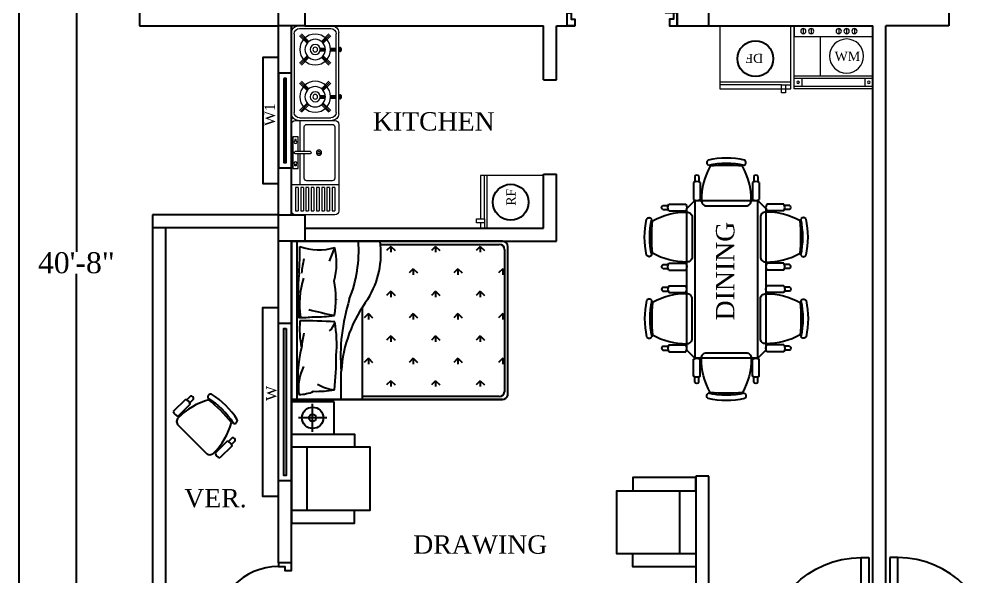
# Model space of a CAD drawing. Header units: inches. Extents: x -5597760 to 21122418, y -37133 to 23298423.
# Drawn here: x 2676.2 to 3043.8, y -24449.8 to -24237.5 of the extents above; entities that cross this region are included whole.
import ezdxf

# ---------------------------------------------------------------- set-up
doc = ezdxf.new("R2010")
doc.units = ezdxf.units.IN
doc.header["$MEASUREMENT"] = 0
for name, color, linetype, lineweight in [('CONTINUOUS', 7, 'Continuous', 25), ('FIXTURE', 26, 'Continuous', 20), ('Fixture_Plumbing', 193, 'Continuous', 9), ('low wall', 30, 'Continuous', 9)]:
    doc.layers.add(name, color=color, linetype=linetype, lineweight=lineweight)
doc.layers.add('Dimention', color=7, linetype='Continuous')
doc.layers.add('FURNITURE', color=3, linetype='Continuous')
doc.styles.add('ATTR', font='romans.shx', dxfattribs={"width": 0.8, "height": 1.114828})
doc.styles.add('RS6', font='times.ttf')
doc.styles.get("Standard").update_dxf_attribs({"font": 'times.ttf', "height": 8})
doc.dimstyles.get("Standard").update_dxf_attribs({"dimtxt": 7, "dimasz": 6, "dimexe": 5, "dimexo": 4, "dimgap": 0.09, "dimtad": 0, "dimtih": 1, "dimtoh": 1, "dimdec": 0, "dimzin": 0, "dimdsep": 46, "dimlunit": 3, "dimtxsty": 'Standard', "dimcen": 0.09, "dimadec": 0, "dimazin": 0, "dimtfac": 1, "dimtdec": 0, "dimtofl": 0, "dimtmove": 0, "dimatfit": 3, "dimfxl": 3, "dimfxlon": 1, "dimtolj": 1, "dimtzin": 0, "dimarcsym": 0})

# ---------------------------------------------------------------- blocks, each defined once
blk = doc.blocks.new('Small Door')
at = {"color": 142}
for points in [[(1.5, 24), (1.5, 0), (3.5, 0), (3.5, 24)], [(0, 0), (1.5, 0), (1.5, -2.5), (3, -2.5), (3, -5), (0, -5)], [(29, 0), (27.5, 0), (27.5, -2.5), (26, -2.5), (26, -5), (29, -5)]]:
    blk.add_lwpolyline(points, close=True, dxfattribs=at)
blk.add_arc((3.5, 0), 24, 0, 90, dxfattribs=at)
blk = doc.blocks.new('*D1122')
at = {"color": 0, "lineweight": -2, "transparency": 16777216}
for p, q in [((2701, -24086), (2693, -24086)), ((2698, -24092), (2698, -24326.09)), ((2698, -24568.5), (2698, -24334.41)), ((2701, -24574.5), (2693, -24574.5))]:
    blk.add_line(p, q, dxfattribs=at)
at = {"color": 0, "transparency": 16777216}
for points in [[(2697, -24092), (2699, -24092), (2698, -24086)], [(2697, -24568.5), (2699, -24568.5), (2698, -24574.5)]]:
    blk.add_solid(points, dxfattribs=at)
at = {"layer": 'Defpoints', "color": 0, "transparency": 16777216}
for p in [(2775, -24086), (2698, -24574.5), (2775, -24574.5)]:
    blk.add_point(p, dxfattribs=at)
at = {"color": 0, "transparency": 16777216, "insert": (2698, -24330.25), "char_height": 8, "attachment_point": 5}
blk.add_mtext('\\A1;40\'-8"', dxfattribs=at)
blk = doc.blocks.new('Door')
at = {"color": 142}
for points in [[(1.5, 36), (1.5, 0), (4.5, 0), (4.5, 36)], [(0, 0), (1.5, 0), (1.5, -2.5), (3, -2.5), (3, -5), (0, -5)], [(42, 0), (40.5, 0), (40.5, -2.5), (39, -2.5), (39, -5), (42, -5)]]:
    blk.add_lwpolyline(points, close=True, dxfattribs=at)
blk.add_arc((4.5, 0), 36, 0, 90, dxfattribs=at)
blk = doc.blocks.new('A$C30337B08')
at = {"layer": 'FIXTURE'}
for p, q in [((1.01, 2.5), (1.01, 33.5)), ((16.51, 36), (3.51, 36)), ((16.01, 35), (4.01, 35)), ((19.01, 33.5), (19.01, 2.5)), ((2.01, 3), (2.01, 33)), ((4.08, 32.22), (6.92, 29.38)), ((4.42, 32.58), (7.25, 29.75)), ((4.79, 32.92), (7.63, 30.08)), ((15.22, 32.92), (12.38, 30.08)), ((15.59, 32.58), (12.76, 29.75)), ((15.93, 32.22), (13.09, 29.38)), ((18.01, 33), (18.01, 3)), ((0.39, 27.76), (0.39, 26.24)), ((0.49, 27.78), (0.49, 26.22)), ((0.59, 27.76), (0.59, 26.24)), ((4.13, 27.5), (2.01, 27.5)), ((4.11, 27), (2.01, 27)), ((4.13, 26.5), (2.01, 26.5)), ((8.11, 27), (6.11, 27)), ((8.18, 27.5), (6.14, 27.5)), ((8.18, 26.5), (6.14, 26.5)), ((6.92, 24.62), (4.08, 21.78)), ((7.25, 24.25), (4.42, 21.42)), ((7.63, 23.92), (4.79, 21.08)), ((12.38, 23.92), (15.22, 21.08)), ((12.76, 24.25), (15.59, 21.42)), ((13.09, 24.62), (15.93, 21.78)), ((7.63, 12.08), (4.79, 14.92)), ((12.38, 12.08), (15.22, 14.92)), ((6.92, 11.38), (4.08, 14.22)), ((7.25, 11.75), (4.42, 14.58)), ((12.76, 11.75), (15.59, 14.58)), ((13.09, 11.38), (15.93, 14.22)), ((0.39, 9.76), (0.39, 8.24)), ((0.49, 9.78), (0.49, 8.22)), ((0.59, 9.76), (0.59, 8.24)), ((4.13, 9.5), (2.01, 9.5)), ((4.11, 9), (2.01, 9)), ((4.13, 8.5), (2.01, 8.5)), ((8.11, 9), (6.11, 9)), ((8.18, 9.5), (6.14, 9.5)), ((8.18, 8.5), (6.14, 8.5)), ((4.08, 3.78), (6.92, 6.62)), ((4.42, 3.42), (7.25, 6.25)), ((4.79, 3.08), (7.63, 5.92)), ((15.22, 3.08), (12.38, 5.92)), ((15.59, 3.42), (12.76, 6.25)), ((15.93, 3.78), (13.09, 6.62)), ((16.01, 1), (4.01, 1)), ((16.51, 0), (3.51, 0))]:
    blk.add_line(p, q, dxfattribs=at)
for points in [[(0, 27, -0.063415), (0.04, 27.31, -0.076468), (0.14, 27.55, -0.107136), (0.31, 27.72, -0.147373), (0.49, 27.78, -0.147373), (0.66, 27.72, -0.107136), (0.83, 27.55, -0.076468), (0.93, 27.31, -0.063415), (0.97, 27, -0.063415), (0.93, 26.69, -0.076468), (0.83, 26.45, -0.107136), (0.66, 26.28, -0.147373), (0.49, 26.22, -0.147373), (0.31, 26.28, -0.107136), (0.14, 26.45, -0.076468), (0.04, 26.69, -0.063415)], [(0, 9, -0.063415), (0.04, 9.31, -0.076468), (0.14, 9.55, -0.107136), (0.31, 9.72, -0.147373), (0.49, 9.78, -0.147373), (0.66, 9.72, -0.107136), (0.83, 9.55, -0.076468), (0.93, 9.31, -0.063415), (0.97, 9, -0.063415), (0.93, 8.69, -0.076468), (0.83, 8.45, -0.107136), (0.66, 8.28, -0.147373), (0.49, 8.22, -0.147373), (0.31, 8.28, -0.107136), (0.14, 8.45, -0.076468), (0.04, 8.69, -0.063415)]]:
    blk.add_lwpolyline(points, format="xyb", close=True, dxfattribs=at)
for centre, radius in [((10.01, 27), 5.89), ((10.01, 27), 3.89), ((10.01, 27), 1.89), ((10.01, 27), 0.895), ((10.01, 9), 5.89), ((10.01, 9), 3.89), ((10.01, 9), 1.89), ((10.01, 9), 0.895)]:
    blk.add_circle(centre, radius, dxfattribs=at)
for centre, radius, start, end in [((3.51, 33.5), 2.5, 90, 180), ((4.01, 33), 2, 90, 180), ((16.01, 33), 2, 0, 90), ((16.51, 33.5), 2.5, 0, 90), ((3.51, 2.5), 2.5, 180, 270), ((4.01, 3), 2, 180, 270), ((16.01, 3), 2, 270, 0), ((16.51, 2.5), 2.5, 270, 0)]:
    blk.add_arc(centre, radius, start, end, dxfattribs=at)
blk = doc.blocks.new('GFAUCETT')
for p, q in [((-4.999995, -0.75), (-4.427275, -0.75)), ((-4.999995, -1.25), (-4.999995, -0.75)), ((-4.427275, -1.25), (-4.999995, -1.25)), ((-0.500005, -1), (-0.500005, -6.5)), ((0.499995, -6.5), (0.499995, -1)), ((4.999995, -0.75), (4.427295, -0.75)), ((4.427295, -1.25), (4.999995, -1.25)), ((4.999995, -1.25), (4.999995, -0.75))]:
    blk.add_line(p, q)
blk.add_lwpolyline([(-0.500005, -2), (-5.999995, -2), (-5.999995, 0), (5.999995, 0), (5.999995, -2), (0.499995, -2)])
for centre in [(-3.999995, -1), (3.999995, -1)]:
    blk.add_circle(centre, 0.5)
for centre, start, end in [((-0.000005, -1), 0, 180), ((-0.000005, -6.5), 180, 0)]:
    blk.add_arc(centre, 0.5, start, end)
at = {"style": 'ATTR', "width": 0.8, "flags": 9}
blk.add_attdef('ESTCODE', (0, 0), '', height=0.7, dxfattribs=at)
blk = doc.blocks.new('Sink')
at = {"layer": 'Fixture_Plumbing'}
for p, q in [((-12.26, 8.97), (-12.26, -6.03)), ((22.24, 10.47), (-10.76, 10.47)), ((12.26, -7.53), (12.26, 10.47)), ((13.23, 8.97), (22.19, 8.97)), ((13.23, 7.97), (13.23, 8.97)), ((13.23, 7.97), (22.19, 7.97)), ((22.19, 8.97), (22.19, 7.97)), ((23.74, -6.03), (23.74, 8.97)), ((-0.5, 7.15), (-12.26, 7.15)), ((-10.76, 4.64), (-10.76, -5.03)), ((-0.5, 5.64), (-9.76, 5.64)), ((12.26, 7.15), (0.5, 7.15)), ((9.76, 5.64), (0.5, 5.64)), ((10.76, -5.03), (10.76, 4.64)), ((13.23, 6.97), (22.19, 6.97)), ((13.23, 5.97), (13.23, 6.97)), ((13.23, 5.97), (22.19, 5.97)), ((13.23, 4.97), (22.19, 4.97)), ((13.23, 3.97), (13.23, 4.97)), ((13.23, 3.97), (22.19, 3.97)), ((22.19, 6.97), (22.19, 5.97)), ((22.19, 4.97), (22.19, 3.97)), ((13.23, 2.97), (22.19, 2.97)), ((13.23, 1.97), (13.23, 2.97)), ((13.23, 1.97), (22.19, 1.97)), ((13.23, 0.97), (22.19, 0.97)), ((13.23, -0.03), (13.23, 0.97)), ((22.19, 2.97), (22.19, 1.97)), ((22.19, 0.97), (22.19, -0.03)), ((13.23, -0.03), (22.19, -0.03)), ((13.23, -0.03), (22.19, -0.03)), ((13.23, -1.03), (22.19, -1.03)), ((13.23, -2.03), (13.23, -1.03)), ((13.23, -2.03), (22.19, -2.03)), ((13.23, -3.03), (22.19, -3.03)), ((13.23, -4.03), (13.23, -3.03)), ((22.19, -1.03), (22.19, -2.03)), ((22.19, -3.03), (22.19, -4.03)), ((-9.76, -6.03), (9.76, -6.03)), ((13.23, -4.03), (22.19, -4.03)), ((13.23, -5.03), (22.19, -5.03)), ((13.23, -6.03), (13.23, -5.03)), ((13.23, -6.03), (22.19, -6.03)), ((22.19, -5.03), (22.19, -6.03)), ((-10.76, -7.53), (22.24, -7.53)), ((-10.76, -7.53), (22.24, -7.53))]:
    blk.add_line(p, q, dxfattribs=at)
for radius in [1, 0.5]:
    blk.add_circle((0, 0), radius, dxfattribs=at)
for centre, radius, start, end in [((-10.76, 8.97), 1.5, 90, 180), ((22.24, 8.97), 1.5, 0, 90), ((-9.76, 4.64), 1, 90, 180), ((9.76, 4.64), 1, 0, 90), ((-10.76, -6.03), 1.5, 180, 270), ((-9.76, -5.03), 1, 180, 270), ((9.76, -5.03), 1, 270, 0), ((22.24, -6.03), 1.5, 270, 0)]:
    blk.add_arc(centre, radius, start, end, dxfattribs=at)
blk.add_blockref('GFAUCETT', (0, 9.94), dxfattribs=at)
blk = doc.blocks.new('Freeze-1')
at = {"layer": 'Fixture_Plumbing', "color": 18, "ltscale": 3, "true_color": 0x000000}
for p, q in [((0, -1.5), (-2, -1.5)), ((-2, -2.5), (18, -2.5)), ((1.5, -1.5), (18, -1.5))]:
    blk.add_line(p, q, dxfattribs=at)
blk.add_lwpolyline([(0, 0), (-2, 0), (-2, -24), (18, -24), (18, 0), (1.5, 0)], dxfattribs=at)
blk.add_lwpolyline([(0, -1.5), (0, 1.5), (1.5, 1.5), (1.5, -1.5)], close=True, dxfattribs=at)
blk = doc.blocks.new('Washing Machine')
at = {"layer": 'Fixture_Plumbing'}
for p, q in [((0, -1), (30, -1)), ((3, -4), (3, -1)), ((27, -4), (27, -1)), ((30, -4), (0, -4)), ((10, -5), (10, -20)), ((0, -20), (30, -20)), ((0, -24), (0, -20)), ((3.5, -23), (3.5, -21)), ((6.5, -23), (6.5, -21)), ((17, -23), (17, -21)), ((20, -23), (20, -21)), ((23, -23), (23, -21))]:
    blk.add_line(p, q, dxfattribs=at)
at = {"layer": 'Fixture_Plumbing', "ltscale": 3}
blk.add_line((0, -5), (30, -5), dxfattribs=at)
blk.add_lwpolyline([(30, -24), (30, 0), (0, 0), (0, -24)], close=True, dxfattribs=at)
at = {"layer": 'Fixture_Plumbing'}
for centre, radius in [((1.5, -2.5), 0.5), ((28.5, -2.5), 0.5), ((20, -12.5), 6.5), ((3.5, -22), 1), ((6.5, -22), 1), ((17, -22), 1), ((20, -22), 1), ((23, -22), 1)]:
    blk.add_circle(centre, radius, dxfattribs=at)
blk = doc.blocks.new('Freeze-Deep')
at = {"layer": 'Fixture_Plumbing', "ltscale": 3}
for p, q in [((-18, 22.5), (-20, 22.5)), ((-16.5, 22.5), (7, 22.5)), ((-20, 21.5), (7, 21.5))]:
    blk.add_line(p, q, dxfattribs=at)
for points in [[(-18, 24), (-20, 24), (-20, 0), (7, 0), (7, 24), (-16.5, 24)], [(-18, 22.5), (-18, 25.5), (-16.5, 25.5), (-16.5, 22.5)]]:
    blk.add_lwpolyline(points, close=True, dxfattribs=at)
blk = doc.blocks.new('Chair')
at = {"layer": 'FURNITURE', "color": 7}
for p, q in [((7.01, 12), (8.98, 12)), ((9.23, 12.52), (15.73, 12.52)), ((7.02, 10.42), (8.98, 10.42)), ((9.23, 9.93), (15.73, 9.93)), ((18.15, -7.57), (18.15, 7.5)), ((7.02, -10.48), (8.98, -10.48)), ((9.23, -9.99), (15.73, -9.99)), ((7.01, -12.06), (8.98, -12.06)), ((9.23, -12.58), (15.73, -12.58))]:
    blk.add_line(p, q, dxfattribs=at)
for centre, radius, start, end in [((7.38, 11.21), 0.871, 114.8956, 245.3355), ((11.38, 11.22), 2.51, 148.9512, 211.0489), ((13.58, 11.22), 2.51, 328.9511, 31.0489), ((1.75, 6.23), 1.21, 34.2902, 145.7098), ((16.07, -17.39), 26.88, 89.8781, 119.1061), ((16.2, 7.53), 1.95, 359.252, 92.1868), ((32.17, 0), 32.17, 167.6022, 192.3979), ((34.17, 0), 32.17, 167.6022, 192.3979), ((78.58, 0), 75.83, 175.394, 184.6548), ((1.75, -6.23), 1.21, 214.2916, 325.7084), ((16.07, 17.33), 26.88, 240.9069, 270.1216), ((7.38, -11.27), 0.871, 114.6643, 245.1047), ((11.38, -11.28), 2.51, 148.9512, 211.0489), ((13.58, -11.28), 2.51, 328.9511, 31.0489), ((16.2, -7.59), 1.95, 267.8136, 0.748)]:
    blk.add_arc(centre, radius, start, end, dxfattribs=at)
at = {"layer": 'FURNITURE', "color": 7, "style": 'ATTR', "width": 0.8, "flags": 9}
blk.add_attdef('ESTCODE', (0, 0), '', height=0.00502, rotation=90, dxfattribs=at)
blk = doc.blocks.new('Din')
at = {"layer": 'FURNITURE', "color": 18, "ltscale": 3, "true_color": 0x000000}
for p, q in [((-12, 72), (-12, 12)), ((12, 12), (12, 72))]:
    blk.add_line(p, q, dxfattribs=at)
blk.add_lwpolyline([(-12, 72), (12, 72), (15, 69), (15, 15), (12, 12), (-12, 12), (-15, 15), (-15, 69)], close=True, dxfattribs=at)
at = {"layer": 'FURNITURE', "color": 18, "true_color": 0x000000}
for p, rotation in [((0.03, 88.15), 270), ((31.15, 58.07), 180)]:
    blk.add_blockref('Chair', p, dxfattribs=dict(at, rotation=rotation))
at = {"layer": 'FURNITURE', "color": 18, "true_color": 0x000000, "xscale": -1}
for p, rotation in [((-31.15, 58.07), 180), ((0.03, -4.15), 270)]:
    blk.add_blockref('Chair', p, dxfattribs=dict(at, rotation=rotation))
at = {"layer": 'FURNITURE', "color": 18, "true_color": 0x000000}
blk.add_blockref('Chair', (-31.15, 27.03), dxfattribs=at)
at = {"layer": 'FURNITURE', "color": 18, "true_color": 0x000000, "xscale": -1}
blk.add_blockref('Chair', (31.15, 27.03), dxfattribs=at)
blk = doc.blocks.new('A$C57792D97')
for p, q in [((2.1, 2.6235), (0.6, 2.6235)), ((0.6, 2.6235), (0.6, 0.6235)), ((0.6, 0.6235), (0.6, 2.6235)), ((0.6, 2.1735), (0.6, 2.6235)), ((2.1, 2.5735), (0.6, 2.5735)), ((2.1, 0.6235), (2.1, 2.6235)), ((2.1, 2.6235), (2.1, 2.1735)), ((1.5491, 2.1955), (1.5516, 2.1955)), ((0.6, 2.1518), (0.8661, 2.1518)), ((0.6, 1.9518), (1.4767, 1.9518)), ((0.63, 0.6535), (0.63, 1.9518)), ((0.9906, 1.8942), (0.9508, 1.934)), ((1.4149, 1.8942), (1.3751, 1.934)), ((0.9906, 1.8942), (0.9344, 1.8942)), ((0.9906, 1.8942), (0.9508, 1.8544)), ((1.4149, 1.8942), (1.3586, 1.8942)), ((1.4149, 1.8942), (1.3751, 1.8544)), ((2.07, 1.7793), (2.07, 0.6535)), ((0.7785, 1.6821), (0.7222, 1.6821)), ((0.7785, 1.6821), (0.7387, 1.7219)), ((0.7785, 1.6821), (0.7387, 1.6423)), ((1.2027, 1.6821), (1.1465, 1.6821)), ((1.2027, 1.6821), (1.163, 1.7219)), ((1.2027, 1.6821), (1.163, 1.6423)), ((1.627, 1.6821), (1.5708, 1.6821)), ((1.627, 1.6821), (1.5872, 1.7219)), ((1.627, 1.6821), (1.5872, 1.6423)), ((2.0513, 1.6821), (1.995, 1.6821)), ((2.0513, 1.6821), (2.0115, 1.7219)), ((2.0513, 1.6821), (2.0115, 1.6423)), ((0.9906, 1.47), (0.9344, 1.47)), ((0.9906, 1.47), (0.9508, 1.5097)), ((0.9906, 1.47), (0.9508, 1.4302)), ((1.4149, 1.47), (1.3586, 1.47)), ((1.4149, 1.47), (1.3751, 1.5097)), ((1.4149, 1.47), (1.3751, 1.4302)), ((1.8391, 1.47), (1.7829, 1.47)), ((1.8391, 1.47), (1.7994, 1.5097)), ((1.8391, 1.47), (1.7994, 1.4302)), ((0.7785, 1.2578), (0.7387, 1.2976)), ((1.2027, 1.2578), (1.163, 1.2976)), ((1.627, 1.2578), (1.5872, 1.2976)), ((2.0513, 1.2578), (2.0115, 1.2976)), ((0.7785, 1.2578), (0.7222, 1.2578)), ((0.7785, 1.2578), (0.7387, 1.218)), ((1.2027, 1.2578), (1.1465, 1.2578)), ((1.2027, 1.2578), (1.163, 1.218)), ((1.627, 1.2578), (1.5708, 1.2578)), ((1.627, 1.2578), (1.5872, 1.218)), ((2.0513, 1.2578), (1.995, 1.2578)), ((2.0513, 1.2578), (2.0115, 1.218)), ((0.9906, 1.0457), (0.9344, 1.0457)), ((0.9906, 1.0457), (0.9508, 1.0855)), ((0.9906, 1.0457), (0.9508, 1.0059)), ((1.4149, 1.0457), (1.3586, 1.0457)), ((1.4149, 1.0457), (1.3751, 1.0855)), ((1.4149, 1.0457), (1.3751, 1.0059)), ((1.8391, 1.0457), (1.7829, 1.0457)), ((1.8391, 1.0457), (1.7994, 1.0855)), ((1.8391, 1.0457), (1.7994, 1.0059)), ((0.7785, 0.8336), (0.7222, 0.8336)), ((0.7785, 0.8336), (0.7387, 0.8733)), ((0.7785, 0.8336), (0.7387, 0.7938)), ((1.2027, 0.8336), (1.1465, 0.8336)), ((1.2027, 0.8336), (1.163, 0.8733)), ((1.2027, 0.8336), (1.163, 0.7938)), ((1.627, 0.8336), (1.5708, 0.8336)), ((1.627, 0.8336), (1.5872, 0.8733)), ((1.627, 0.8336), (1.5872, 0.7938)), ((2.0513, 0.8336), (1.995, 0.8336)), ((2.0513, 0.8336), (2.0115, 0.8733)), ((2.0513, 0.8336), (2.0115, 0.7938)), ((0.9906, 0.6214), (0.9508, 0.6612)), ((1.4149, 0.6214), (1.3751, 0.6612)), ((1.8391, 0.6214), (1.7994, 0.6612)), ((0.6417, 0.5735), (2.05, 0.5735)), ((2.02, 0.6035), (0.6716, 0.6035)), ((0.9906, 0.6214), (0.9344, 0.6214)), ((0.9906, 0.6214), (0.9727, 0.6035)), ((1.4149, 0.6214), (1.3586, 0.6214)), ((1.4149, 0.6214), (1.397, 0.6035)), ((1.8391, 0.6214), (1.7829, 0.6214)), ((1.8391, 0.6214), (1.8212, 0.6035))]:
    blk.add_line(p, q)
for centre, radius, start, end in [((0.8117, 1.4495), 1.1155, 75.37555, 98.45191), ((1.5803, 0.4369), 2.1259, 84.09967, 95.54699), ((0.7133, 2.123), 0.4349, 62.61532, 98.66234), ((0.9995, 2.5566), 0.3518, 180.60658, 203.84898), ((1.2711, 1.6927), 0.8548, 85.01323, 101.99617), ((0.9942, 1.5092), 1.0245, 76.84947, 84.44504), ((-2.6554, 2.4937), 4.0011, 355.99056, 0.72512), ((7.229, 2.8402), 5.8612, 182.80995, 184.16642), ((1.505, 1.754), 0.7941, 71.97051, 99.04518), ((2.0384, 6.4739), 3.9297, 266.50561, 270.18175), ((1.6997, 1.5092), 1.0245, 76.84947, 84.44504), ((2.5231, 2.3654), 0.505, 159.25505, 197.46064), ((1.7461, 2.3905), 1.0686, 178.72053, 189.32464), ((2.4516, 2.3905), 1.0686, 178.72053, 189.32464), ((6.5168, 1.1676), 5.2262, 165.6998, 168.41216), ((1.0382, 2.187), 0.3479, 146.8128, 174.98835), ((0.9964, 4.7934), 2.5939, 263.25213, 270.47889), ((1.1218, 3.4256), 1.2305, 265.16433, 280.01874), ((1.3553, 2.3447), 0.1322, 217.49733, 261.55908), ((1.5587, 3.1365), 0.9332, 260.03144, 280.17882), ((1.8907, 2.8521), 0.6558, 255.23861, 283.28546), ((2.6076, 3.8927), 1.7717, 246.80267, 251.36081), ((1.0153, 0.392), 1.7661, 72.42084, 94.84604), ((0.7898, 0.8867), 1.2674, 53.0057, 86.54958), ((2.0108, 3.233), 1.2462, 248.23108, 274.10283), ((1.991, 2.6169), 0.8413, 238.57475, 277.44119), ((0.6787, 0.6517), 0.0487, 177.89159, 261.66396), ((2.02, 0.6535), 0.05, 270, 0), ((0.6518, 0.6244), 0.0518, 180.91514, 258.73242), ((2.05, 0.6235), 0.05, 270, 0)]:
    blk.add_arc(centre, radius, start, end)
blk = doc.blocks.new('S 2')
at = {"layer": 'FURNITURE', "color": 3, "ltscale": 3}
for points in [[(0, -5), (0, 0), (24, 0), (24, -5)], [(6, -5), (6, -29)], [(0, -29), (0, -34), (24, -34), (24, -29)]]:
    blk.add_lwpolyline(points, dxfattribs=at)
blk.add_lwpolyline([(0, -5), (30, -5), (30, -29), (0, -29)], close=True, dxfattribs=at)
blk = doc.blocks.new('A$C4CB008C5')
for p, q in [((3.279, 3.019), (2.679, 3.019)), ((2.679, 3.019), (2.679, 2.569)), ((2.975, 2.6), (2.975, 2.992)), ((3.279, 2.569), (3.279, 3.019)), ((3.174, 2.796), (2.776, 2.796)), ((2.679, 2.569), (3.279, 2.569))]:
    blk.add_line(p, q)
for radius in [0.15, 0.05]:
    blk.add_circle((2.975, 2.796), radius)

msp = doc.modelspace()

# ---------------------------------------------------------------- linework, layer by layer
for p, q in [((2722, -24086), (2722, -24240)), ((2775, -24444.42), (2775, -24226.5)), ((2775, -24322), (2775, -24226.5)), ((3030.5, -24235), (3030.5, -24240)), ((2722, -24240), (2775, -24240)), ((2780, -24312), (2780, -24240)), ((2780, -24312), (2780, -24240)), ((2785, -24240), (2876, -24240)), ((2876, -24260.5), (2876, -24240)), ((2881, -24260.5), (2881, -24240)), ((2881, -24240), (2888, -24240)), ((2924, -24240), (2927, -24240)), ((2939, -24240), (3001.5, -24240)), ((3001.5, -24478.5), (3001.5, -24240)), ((3006.5, -24478.5), (3006.5, -24240)), ((3030.5, -24240), (3006.5, -24240)), ((2876, -24260.5), (2881, -24260.5)), ((2876, -24317), (2876, -24296.5)), ((2876, -24296.5), (2881, -24296.5)), ((2881, -24317), (2881, -24296.5)), ((2775, -24311.92), (2727, -24311.92)), ((2727, -24311.92), (2727, -24478.42)), ((2775, -24316.92), (2727, -24316.92)), ((2732, -24316.92), (2732, -24478.42)), ((2785, -24317), (2876, -24317)), ((2881, -24322), (2881, -24317)), ((2775, -24444.42), (2775, -24322)), ((2780, -24444.42), (2780, -24322)), ((2780, -24444.42), (2780, -24322)), ((2785, -24322), (2881, -24322)), ((2862, -24322), (2881, -24322)), ((2939, -24411.5), (2934, -24411.5)), ((2934, -24411.5), (2934, -24468.5)), ((2939, -24473.5), (2939, -24411.5))]:
    msp.add_line(p, q)
for points in [[(2676.25, -23974.75), (3317.25, -23974.75), (3317.25, -24683.25), (2676.25, -24683.25)], [(2939, -24240), (2939, -24225), (2927, -24225), (2927, -24240)], [(2785, -24230), (2785, -24240), (2775, -24240), (2775, -24230)], [(2785, -24312), (2785, -24322), (2775, -24322), (2775, -24312)]]:
    msp.add_lwpolyline(points, close=True)
at = {"layer": 'Dimention', "lineweight": -3, "ltscale": 2, "flags": 128}
for points in [[(2777, -24260), (2777, -24292), (2778, -24292), (2778, -24260)], [(2778, -24355.21), (2778, -24411.21), (2777, -24411.21), (2777, -24355.21)]]:
    msp.add_lwpolyline(points, close=True, dxfattribs=at)
at = {"layer": 'FURNITURE', "color": 18, "true_color": 0x000000}
for centre in [(2956.75, -24252.5), (2863.5, -24307.15)]:
    msp.add_circle(centre, 6.83, dxfattribs=at)
at = {"layer": 'low wall', "lineweight": -3, "ltscale": 5}
for points in [[(2775, -24252), (2769, -24252), (2769, -24300), (2775, -24300)], [(2775, -24419.21), (2769, -24419.21), (2769, -24347.21), (2775, -24347.21)]]:
    msp.add_lwpolyline(points, dxfattribs=at)
for points in [[(2775, -24258), (2775, -24294), (2780, -24294), (2780, -24258)], [(2780, -24353.21), (2780, -24413.21), (2775, -24413.21), (2775, -24353.21)]]:
    msp.add_lwpolyline(points, close=True, dxfattribs=at)

# ---------------------------------------------------------------- block references
at = {"xscale": -1}
for p in [(2927, -24235), (3001.5, -24478.5)]:
    msp.add_blockref('Door', p, dxfattribs=at)
at = {"xscale": 40.18814850770711, "yscale": 40.18814850770711, "zscale": 40.18814850770711, "rotation": 90}
msp.add_blockref('A$C57792D97', (2885.43, -24406.4), dxfattribs=at)
at = {"xscale": 27.13886132502201, "yscale": 27.13886132502201, "zscale": 27.13886132502201}
msp.add_blockref('A$C4CB008C5', (2707.28, -24465.14), dxfattribs=at)
at = {"rotation": 90}
msp.add_blockref('Small Door', (2775, -24473.42), dxfattribs=at)
msp.add_blockref('Door', (3006.5, -24478.5))
at = {"layer": 'CONTINUOUS', "xscale": -1}
msp.add_blockref('A$C30337B08', (2799.01, -24276), dxfattribs=at)
at = {"layer": 'Fixture_Plumbing'}
for name, p, rotation in [('Freeze-Deep', (2950.25, -24240), 180), ('Freeze-1', (2852, -24315), 90.00000000000001)]:
    msp.add_blockref(name, p, dxfattribs=dict(at, rotation=rotation))
at = {"layer": 'Fixture_Plumbing', "xscale": -1}
for name, p, rotation in [('Washing Machine', (2971.5, -24264), 180), ('Sink', (2790.47, -24288.26), 90)]:
    msp.add_blockref(name, p, dxfattribs=dict(at, rotation=rotation))
at = {"layer": 'FURNITURE'}
msp.add_blockref('Din', (2945.67, -24378.52), dxfattribs=at)
for name, p, rotation in [('Chair', (2754.96, -24384.57), 225.0915849494141), ('S 2', (2934, -24446), 180)]:
    msp.add_blockref(name, p, dxfattribs=dict(at, rotation=rotation))
at = {"layer": 'FURNITURE', "xscale": -1, "rotation": 180}
msp.add_blockref('S 2', (2780, -24429.42), dxfattribs=at)

# ---------------------------------------------------------------- texts
at = {"lineweight": -3, "char_height": 4, "width": 612.207, "attachment_point": 1, "rotation": 90}
for s, insert in [('W1', (2769.7, -24278.15)), ('W', (2770.28, -24382.79))]:
    msp.add_mtext(s, dxfattribs=dict(at, insert=insert))
at = {"lineweight": 30, "char_height": 7, "attachment_point": 1}
for s, insert in [('KITCHEN', (2811, -24272.87)), ('VER.', (2739.1, -24416.35)), ('DRAWING', (2826.37, -24434))]:
    msp.add_mtext(s, dxfattribs=dict(at, insert=insert))
at = {"lineweight": 30, "insert": (2941.73, -24352.17), "char_height": 7, "attachment_point": 1, "rotation": 90}
msp.add_mtext('DINING', dxfattribs=at)
at = {"layer": 'FURNITURE', "color": 18, "true_color": 0x000000, "style": 'RS6'}
for s, rotation, p in [('DF', 180, (2959.71, -24250.65)), ('RF', 90, (2865.35, -24308.48))]:
    msp.add_text(s, height=3.5, rotation=rotation, dxfattribs=at).set_placement(p)
msp.add_text('WM', height=3.5, dxfattribs=at).set_placement((2986.96, -24253.35))

# ---------------------------------------------------------------- dimensions: what is measured, and where the dimension line sits
dim = msp.add_linear_dim(base=(2698, -24574.499996), p1=(2775, -24086), p2=(2775, -24574.499996), angle=90, dimstyle='Standard')
dim.commit()
dim.dimension.update_dxf_attribs({"geometry": '*D1122', "text_midpoint": (2698, -24330.249998), "dimtype": 160})

doc.saveas('drawing.dxf')
